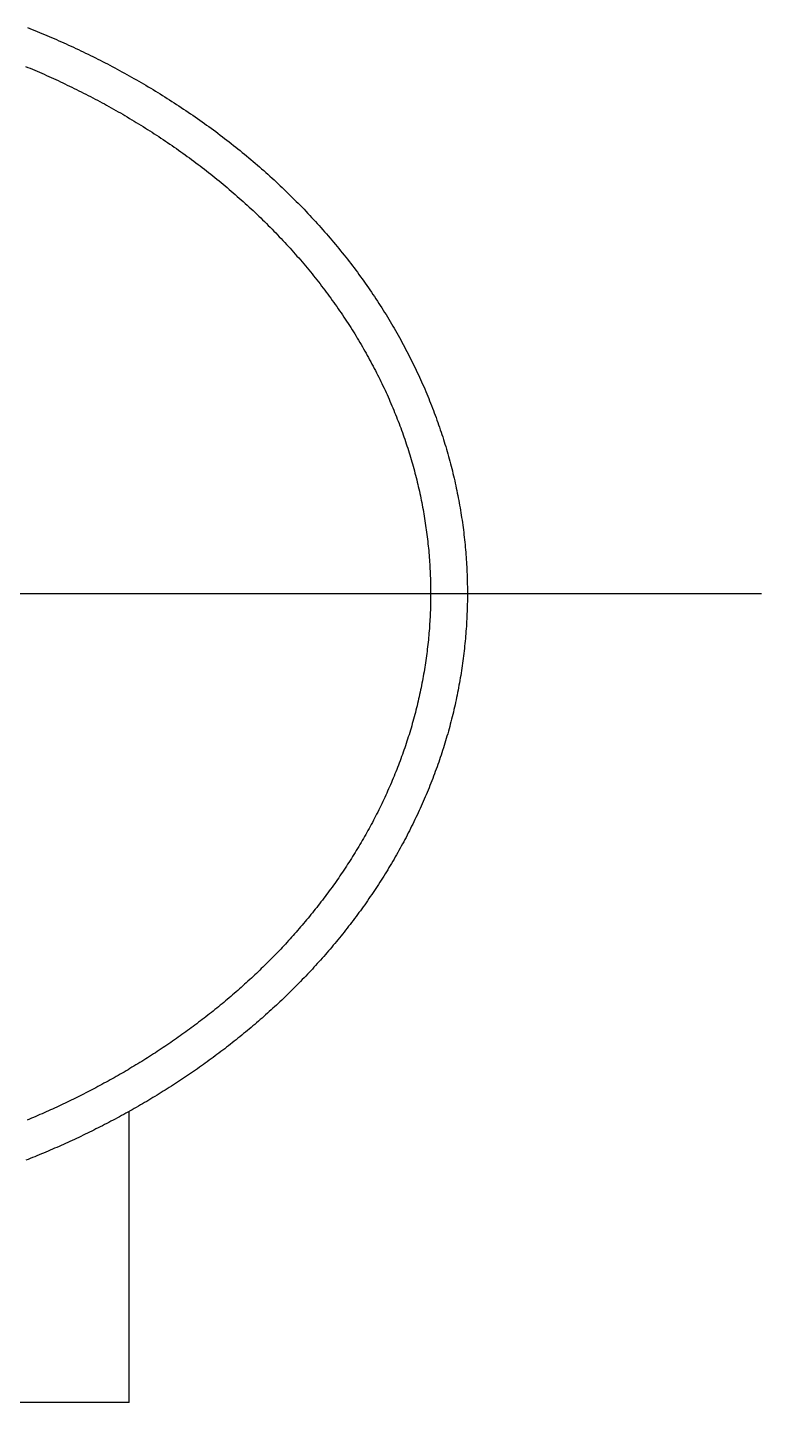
# Model space of a CAD drawing. Extents: x -10.3 to 46.7, y -16.9 to 40.
# Drawn here: x 41.68 to 46.68, y 28 to 37.35 of the extents above; entities that cross this region are included whole.
import ezdxf

# ---------------------------------------------------------------- set-up
doc = ezdxf.new("R2010")
doc.units = 0
doc.linetypes.add('CENTER', pattern=[50.8, 31.75, -6.35, 6.35, -6.35])
doc.layers.get('0').update_dxf_attribs({"linetype": 'CONTINUOUS'})
doc.layers.add('CENTER', color=1, linetype='CENTER')

msp = doc.modelspace()

# ---------------------------------------------------------------- linework, layer by layer
at = {"color": 7, "linetype": 'CONTINUOUS'}
for q in [(42.3756, 29.9791), (36.1756, 28)]:
    msp.add_line((42.3756, 28), q, dxfattribs=at)
at = {"color": 7}
for points in [[(41.6835, 37.3486, 0), (41.6999, 37.3421, 0), (41.7164, 37.3355, 0), (41.7329, 37.3288, 0), (41.7493, 37.3221, 0), (41.7658, 37.3153, 0), (41.7823, 37.3085, 0), (41.7988, 37.3016, 0), (41.8153, 37.2946, 0), (41.8318, 37.2876, 0), (41.8483, 37.2805, 0), (41.8648, 37.2733, 0), (41.8813, 37.2661, 0), (41.8978, 37.2589, 0), (41.9143, 37.2515, 0), (41.9308, 37.2442, 0), (41.9474, 37.2367, 0), (41.9639, 37.2292, 0), (41.9804, 37.2216, 0), (41.9969, 37.214, 0), (42.0134, 37.2063, 0), (42.0299, 37.1985, 0), (42.0465, 37.1907, 0), (42.063, 37.1828, 0), (42.0795, 37.1749, 0), (42.096, 37.1669, 0), (42.1125, 37.1588, 0), (42.129, 37.1507, 0), (42.1455, 37.1425, 0), (42.1619, 37.1342, 0), (42.1784, 37.1259, 0), (42.1949, 37.1175, 0), (42.2113, 37.109, 0), (42.2278, 37.1005, 0), (42.2442, 37.0919, 0), (42.2607, 37.0833, 0), (42.2771, 37.0746, 0), (42.2935, 37.0658, 0), (42.3099, 37.057, 0), (42.3263, 37.048, 0), (42.3427, 37.0391, 0), (42.359, 37.03, 0), (42.3754, 37.0209, 0), (42.3917, 37.0118, 0), (42.408, 37.0025, 0), (42.4243, 36.9933, 0), (42.4406, 36.9839, 0), (42.4569, 36.9745, 0), (42.4731, 36.965, 0), (42.4894, 36.9555, 0), (42.5056, 36.9458, 0), (42.5217, 36.9362, 0), (42.5379, 36.9264, 0), (42.554, 36.9166, 0), (42.5702, 36.9068, 0), (42.5863, 36.8969, 0), (42.6023, 36.8869, 0), (42.6184, 36.8768, 0), (42.6344, 36.8667, 0), (42.6504, 36.8566, 0), (42.6664, 36.8463, 0), (42.6823, 36.836, 0), (42.6982, 36.8257, 0), (42.7141, 36.8153, 0), (42.7299, 36.8048, 0), (42.7458, 36.7943, 0), (42.7616, 36.7837, 0), (42.7773, 36.773, 0), (42.7931, 36.7623, 0), (42.8088, 36.7515, 0), (42.8244, 36.7407, 0), (42.8401, 36.7298, 0), (42.8557, 36.7188, 0), (42.8712, 36.7078, 0), (42.8868, 36.6967, 0), (42.9023, 36.6856, 0), (42.9177, 36.6744, 0), (42.9331, 36.6632, 0), (42.9485, 36.6519, 0), (42.9638, 36.6405, 0), (42.9791, 36.6291, 0), (42.9944, 36.6176, 0), (43.0096, 36.606, 0), (43.0248, 36.5944, 0), (43.0399, 36.5828, 0), (43.055, 36.571, 0), (43.0701, 36.5593, 0), (43.0851, 36.5474, 0), (43.1001, 36.5355, 0), (43.115, 36.5236, 0), (43.1299, 36.5116, 0), (43.1447, 36.4995, 0), (43.1595, 36.4874, 0), (43.1742, 36.4752, 0), (43.1889, 36.463, 0), (43.2035, 36.4507, 0), (43.2181, 36.4384, 0), (43.2326, 36.426, 0), (43.2471, 36.4135, 0), (43.2615, 36.401, 0), (43.2759, 36.3884, 0), (43.2902, 36.3758, 0), (43.3045, 36.3632, 0), (43.3187, 36.3504, 0), (43.3329, 36.3376, 0), (43.347, 36.3248, 0), (43.361, 36.3119, 0), (43.375, 36.299, 0), (43.3889, 36.286, 0), (43.4028, 36.2729, 0), (43.4166, 36.2598, 0), (43.4304, 36.2467, 0), (43.4441, 36.2335, 0), (43.4577, 36.2202, 0), (43.4713, 36.2069, 0), (43.4848, 36.1936, 0), (43.4982, 36.1802, 0), (43.5116, 36.1667, 0), (43.5249, 36.1532, 0), (43.5382, 36.1397, 0), (43.5514, 36.1261, 0), (43.5645, 36.1125, 0), (43.5776, 36.0988, 0), (43.5906, 36.0851, 0), (43.6036, 36.0713, 0), (43.6164, 36.0575, 0), (43.6292, 36.0436, 0), (43.642, 36.0297, 0), (43.6547, 36.0158, 0), (43.6673, 36.0018, 0), (43.6798, 35.9878, 0), (43.6923, 35.9737, 0), (43.7047, 35.9596, 0), (43.7171, 35.9454, 0), (43.7293, 35.9312, 0), (43.7415, 35.917, 0), (43.7537, 35.9027, 0), (43.7657, 35.8884, 0), (43.7777, 35.8741, 0), (43.7896, 35.8597, 0), (43.8015, 35.8452, 0), (43.8133, 35.8308, 0), (43.825, 35.8163, 0), (43.8366, 35.8017, 0), (43.8482, 35.7871, 0), (43.8597, 35.7725, 0), (43.8711, 35.7579, 0), (43.8824, 35.7432, 0), (43.8937, 35.7284, 0), (43.9049, 35.7137, 0), (43.916, 35.6989, 0), (43.9271, 35.6841, 0), (43.938, 35.6692, 0), (43.9489, 35.6543, 0), (43.9597, 35.6394, 0), (43.9705, 35.6244, 0), (43.9811, 35.6094, 0), (43.9917, 35.5944, 0), (44.0022, 35.5794, 0), (44.0126, 35.5643, 0), (44.023, 35.5492, 0), (44.0333, 35.534, 0), (44.0434, 35.5189, 0), (44.0535, 35.5037, 0), (44.0636, 35.4884, 0), (44.0735, 35.4732, 0), (44.0834, 35.4579, 0), (44.0932, 35.4426, 0), (44.1029, 35.4272, 0), (44.1125, 35.4119, 0), (44.122, 35.3965, 0), (44.1315, 35.3811, 0), (44.1409, 35.3656, 0), (44.1502, 35.3501, 0), (44.1594, 35.3346, 0), (44.1686, 35.3191, 0), (44.1777, 35.3035, 0), (44.1867, 35.288, 0), (44.1956, 35.2724, 0), (44.2044, 35.2567, 0), (44.2131, 35.2411, 0), (44.2218, 35.2254, 0), (44.2304, 35.2097, 0), (44.2389, 35.194, 0), (44.2473, 35.1782, 0), (44.2557, 35.1624, 0), (44.264, 35.1466, 0), (44.2722, 35.1308, 0), (44.2803, 35.115, 0), (44.2883, 35.0991, 0), (44.2962, 35.0832, 0), (44.3041, 35.0673, 0), (44.3119, 35.0514, 0), (44.3196, 35.0354, 0), (44.3272, 35.0194, 0), (44.3348, 35.0034, 0), (44.3422, 34.9874, 0), (44.3496, 34.9714, 0), (44.3569, 34.9553, 0), (44.3641, 34.9392, 0), (44.3712, 34.9231, 0), (44.3783, 34.907, 0), (44.3853, 34.8909, 0), (44.3922, 34.8747, 0), (44.399, 34.8586, 0), (44.4057, 34.8424, 0), (44.4123, 34.8262, 0), (44.4189, 34.81, 0), (44.4254, 34.7937, 0), (44.4318, 34.7775, 0), (44.4381, 34.7612, 0), (44.4443, 34.7449, 0), (44.4505, 34.7286, 0), (44.4566, 34.7123, 0), (44.4625, 34.696, 0), (44.4684, 34.6796, 0), (44.4743, 34.6632, 0), (44.48, 34.6469, 0), (44.4857, 34.6305, 0), (44.4912, 34.6141, 0), (44.4967, 34.5976, 0), (44.5021, 34.5812, 0), (44.5075, 34.5648, 0), (44.5127, 34.5483, 0), (44.5179, 34.5318, 0), (44.5229, 34.5153, 0), (44.5279, 34.4988, 0), (44.5328, 34.4823, 0), (44.5377, 34.4658, 0), (44.5424, 34.4493, 0), (44.5471, 34.4327, 0), (44.5516, 34.4162, 0), (44.5561, 34.3996, 0), (44.5605, 34.3831, 0), (44.5649, 34.3665, 0), (44.5691, 34.3499, 0), (44.5733, 34.3333, 0), (44.5773, 34.3167, 0), (44.5813, 34.3001, 0), (44.5852, 34.2834, 0), (44.5891, 34.2668, 0), (44.5928, 34.2502, 0), (44.5965, 34.2335, 0), (44.6001, 34.2168, 0), (44.6036, 34.2002, 0), (44.607, 34.1835, 0), (44.6103, 34.1668, 0), (44.6135, 34.1501, 0), (44.6167, 34.1334, 0), (44.6198, 34.1167, 0), (44.6228, 34.1, 0), (44.6257, 34.0833, 0), (44.6285, 34.0666, 0), (44.6313, 34.0498, 0), (44.634, 34.0331, 0), (44.6365, 34.0164, 0), (44.639, 33.9996, 0), (44.6415, 33.9829, 0), (44.6438, 33.9661, 0), (44.6461, 33.9494, 0), (44.6482, 33.9326, 0), (44.6503, 33.9158, 0), (44.6523, 33.8991, 0), (44.6542, 33.8823, 0), (44.6561, 33.8655, 0), (44.6578, 33.8487, 0), (44.6595, 33.8319, 0), (44.6611, 33.8151, 0), (44.6626, 33.7983, 0), (44.664, 33.7815, 0), (44.6654, 33.7647, 0), (44.6666, 33.7479, 0), (44.6678, 33.7311, 0), (44.6689, 33.7143, 0), (44.6699, 33.6975, 0), (44.6709, 33.6807, 0), (44.6717, 33.6639, 0), (44.6725, 33.6471, 0), (44.6731, 33.6303, 0), (44.6737, 33.6135, 0), (44.6743, 33.5967, 0), (44.6747, 33.5799, 0), (44.675, 33.563, 0), (44.6753, 33.5462, 0), (44.6755, 33.5294, 0), (44.6756, 33.5126, 0), (44.6756, 33.4958, 0), (44.6756, 33.479, 0), (44.6754, 33.4622, 0), (44.6752, 33.4453, 0), (44.6749, 33.4285, 0), (44.6745, 33.4117, 0), (44.674, 33.3949, 0), (44.6734, 33.3781, 0), (44.6728, 33.3613, 0), (44.6721, 33.3445, 0), (44.6712, 33.3277, 0), (44.6703, 33.3109, 0), (44.6694, 33.2941, 0), (44.6683, 33.2773, 0), (44.6672, 33.2605, 0), (44.666, 33.2437, 0), (44.6646, 33.2269, 0), (44.6633, 33.2101, 0), (44.6618, 33.1934, 0), (44.6602, 33.1766, 0), (44.6586, 33.1598, 0), (44.6569, 33.1431, 0), (44.6551, 33.1263, 0), (44.6532, 33.1096, 0), (44.6513, 33.0929, 0), (44.6492, 33.0761, 0), (44.6471, 33.0594, 0), (44.6449, 33.0427, 0), (44.6426, 33.026, 0), (44.6402, 33.0093, 0), (44.6378, 32.9926, 0), (44.6353, 32.976, 0), (44.6327, 32.9593, 0), (44.63, 32.9427, 0), (44.6272, 32.926, 0), (44.6244, 32.9094, 0), (44.6214, 32.8928, 0), (44.6184, 32.8762, 0), (44.6153, 32.8596, 0), (44.6122, 32.843, 0), (44.6089, 32.8265, 0), (44.6056, 32.8099, 0), (44.6022, 32.7934, 0), (44.5987, 32.7769, 0), (44.5951, 32.7604, 0), (44.5914, 32.7439, 0), (44.5877, 32.7274, 0), (44.5839, 32.7109, 0), (44.58, 32.6945, 0), (44.576, 32.6781, 0), (44.572, 32.6617, 0), (44.5679, 32.6453, 0), (44.5637, 32.6289, 0), (44.5594, 32.6125, 0), (44.555, 32.5962, 0), (44.5506, 32.5799, 0), (44.546, 32.5636, 0), (44.5414, 32.5473, 0), (44.5367, 32.5311, 0), (44.532, 32.5148, 0), (44.5271, 32.4986, 0), (44.5222, 32.4824, 0), (44.5172, 32.4662, 0), (44.5122, 32.4501, 0), (44.507, 32.434, 0), (44.5018, 32.4179, 0), (44.4965, 32.4018, 0), (44.4911, 32.3858, 0), (44.4857, 32.3697, 0), (44.4802, 32.3537, 0), (44.4746, 32.3378, 0), (44.4689, 32.3218, 0), (44.4631, 32.3059, 0), (44.4573, 32.29, 0), (44.4514, 32.2741, 0), (44.4455, 32.2583, 0), (44.4394, 32.2425, 0), (44.4333, 32.2267, 0), (44.4271, 32.2109, 0), (44.4209, 32.1952, 0), (44.4145, 32.1795, 0), (44.4081, 32.1638, 0), (44.4017, 32.1482, 0), (44.3951, 32.1326, 0), (44.3885, 32.117, 0), (44.3819, 32.1014, 0), (44.3751, 32.0859, 0), (44.3683, 32.0704, 0), (44.3614, 32.055, 0), (44.3545, 32.0396, 0), (44.3474, 32.0242, 0), (44.3404, 32.0088, 0), (44.3332, 31.9935, 0), (44.326, 31.9782, 0), (44.3187, 31.9629, 0), (44.3113, 31.9477, 0), (44.3039, 31.9325, 0), (44.2964, 31.9174, 0), (44.2889, 31.9023, 0), (44.2813, 31.8872, 0), (44.2736, 31.8721, 0), (44.2659, 31.8571, 0), (44.2581, 31.8422, 0), (44.2502, 31.8272, 0), (44.2423, 31.8123, 0), (44.2343, 31.7975, 0), (44.2262, 31.7826, 0), (44.2181, 31.7679, 0), (44.2099, 31.7531, 0), (44.2017, 31.7384, 0), (44.1933, 31.7237, 0), (44.185, 31.7091, 0), (44.1766, 31.6945, 0), (44.1681, 31.68, 0), (44.1595, 31.6655, 0), (44.1509, 31.651, 0), (44.1423, 31.6366, 0), (44.1335, 31.6222, 0), (44.1248, 31.6079, 0), (44.1159, 31.5936, 0), (44.107, 31.5794, 0), (44.0981, 31.5652, 0), (44.0891, 31.551, 0), (44.08, 31.5369, 0), (44.0709, 31.5228, 0), (44.0618, 31.5088, 0), (44.0526, 31.4948, 0), (44.0433, 31.4809, 0), (44.034, 31.467, 0), (44.0246, 31.4531, 0), (44.0152, 31.4393, 0), (44.0057, 31.4256, 0), (43.9962, 31.4118, 0), (43.9866, 31.3982, 0), (43.977, 31.3845, 0), (43.9673, 31.3709, 0), (43.9576, 31.3574, 0), (43.9478, 31.3439, 0), (43.9379, 31.3305, 0), (43.9281, 31.317, 0), (43.9181, 31.3037, 0), (43.9081, 31.2903, 0), (43.8981, 31.2771, 0), (43.888, 31.2638, 0), (43.8779, 31.2506, 0), (43.8677, 31.2375, 0), (43.8575, 31.2244, 0), (43.8472, 31.2113, 0), (43.8369, 31.1983, 0), (43.8266, 31.1853, 0), (43.8161, 31.1724, 0), (43.8057, 31.1595, 0), (43.7952, 31.1467, 0), (43.7846, 31.1339, 0), (43.774, 31.1211, 0), (43.7634, 31.1084, 0), (43.7527, 31.0958, 0), (43.742, 31.0831, 0), (43.7312, 31.0706, 0), (43.7204, 31.058, 0), (43.7095, 31.0455, 0), (43.6986, 31.0331, 0), (43.6877, 31.0207, 0), (43.6767, 31.0083, 0), (43.6656, 30.996, 0), (43.6545, 30.9838, 0), (43.6434, 30.9715, 0), (43.6323, 30.9593, 0), (43.6211, 30.9472, 0), (43.6098, 30.9351, 0), (43.5985, 30.9231, 0), (43.5872, 30.9111, 0), (43.5758, 30.8991, 0), (43.5644, 30.8872, 0), (43.553, 30.8753, 0), (43.5415, 30.8635, 0), (43.5299, 30.8517, 0), (43.5184, 30.8399, 0), (43.5068, 30.8282, 0), (43.4951, 30.8166, 0), (43.4834, 30.805, 0), (43.4717, 30.7934, 0), (43.4599, 30.7819, 0), (43.4481, 30.7704, 0), (43.4363, 30.759, 0), (43.4244, 30.7476, 0), (43.4125, 30.7362, 0), (43.4005, 30.7249, 0), (43.3885, 30.7136, 0), (43.3765, 30.7024, 0), (43.3644, 30.6912, 0), (43.3523, 30.6801, 0), (43.3402, 30.669, 0), (43.328, 30.6579, 0), (43.3158, 30.6469, 0), (43.3035, 30.636, 0), (43.2912, 30.625, 0), (43.2789, 30.6142, 0), (43.2665, 30.6033, 0), (43.2541, 30.5925, 0), (43.2417, 30.5818, 0), (43.2292, 30.5711, 0), (43.2167, 30.5604, 0), (43.2042, 30.5498, 0), (43.1916, 30.5392, 0), (43.179, 30.5286, 0), (43.1663, 30.5181, 0), (43.1537, 30.5077, 0), (43.1409, 30.4973, 0), (43.1282, 30.4869, 0), (43.1154, 30.4766, 0), (43.1026, 30.4663, 0), (43.0898, 30.456, 0), (43.0769, 30.4458, 0), (43.064, 30.4357, 0), (43.051, 30.4256, 0), (43.038, 30.4155, 0), (43.025, 30.4055, 0), (43.012, 30.3955, 0), (42.9989, 30.3855, 0), (42.9858, 30.3756, 0), (42.9727, 30.3658, 0), (42.9595, 30.356, 0), (42.9463, 30.3462, 0), (42.9331, 30.3365, 0), (42.9198, 30.3268, 0), (42.9065, 30.3171, 0), (42.8932, 30.3075, 0), (42.8799, 30.298, 0), (42.8665, 30.2885, 0), (42.8531, 30.279, 0), (42.8396, 30.2696, 0), (42.8262, 30.2602, 0), (42.8127, 30.2508, 0), (42.7992, 30.2415, 0), (42.7856, 30.2323, 0), (42.772, 30.223, 0), (42.7584, 30.2139, 0), (42.7448, 30.2047, 0), (42.7311, 30.1956, 0), (42.7174, 30.1866, 0), (42.7037, 30.1776, 0), (42.6899, 30.1686, 0), (42.6762, 30.1597, 0), (42.6624, 30.1508, 0), (42.6485, 30.142, 0), (42.6347, 30.1332, 0), (42.6208, 30.1244, 0), (42.6069, 30.1157, 0), (42.593, 30.1071, 0), (42.579, 30.0984, 0), (42.565, 30.0899, 0), (42.551, 30.0813, 0), (42.537, 30.0728, 0), (42.5229, 30.0644, 0), (42.5088, 30.056, 0), (42.4947, 30.0476, 0), (42.4806, 30.0393, 0), (42.4665, 30.031, 0), (42.4523, 30.0228, 0), (42.4381, 30.0146, 0), (42.4239, 30.0064, 0), (42.4097, 29.9983, 0), (42.3954, 29.9902, 0), (42.3811, 29.9822, 0), (42.3668, 29.9742, 0), (42.3525, 29.9663, 0), (42.3381, 29.9584, 0), (42.3238, 29.9505, 0), (42.3094, 29.9427, 0), (42.295, 29.935, 0), (42.2805, 29.9272, 0), (42.2661, 29.9196, 0), (42.2516, 29.9119, 0), (42.2371, 29.9043, 0), (42.2226, 29.8968, 0), (42.2081, 29.8893, 0), (42.1935, 29.8818, 0), (42.1789, 29.8744, 0), (42.1643, 29.867, 0), (42.1497, 29.8596, 0), (42.1351, 29.8523, 0), (42.1204, 29.8451, 0), (42.1058, 29.8379, 0), (42.0911, 29.8307, 0), (42.0764, 29.8236, 0), (42.0617, 29.8165, 0), (42.0469, 29.8094, 0), (42.0321, 29.8024, 0), (42.0174, 29.7955, 0), (42.0026, 29.7886, 0), (41.9878, 29.7817, 0), (41.9729, 29.7748, 0), (41.9581, 29.7681, 0), (41.9432, 29.7613, 0), (41.9283, 29.7546, 0), (41.9134, 29.7479, 0), (41.8985, 29.7413, 0), (41.8836, 29.7347, 0), (41.8686, 29.7282, 0), (41.8537, 29.7217, 0), (41.8387, 29.7152, 0), (41.8237, 29.7088, 0), (41.8087, 29.7024, 0), (41.7937, 29.6961, 0), (41.7786, 29.6898, 0), (41.7636, 29.6836, 0), (41.7485, 29.6774, 0), (41.7334, 29.6712, 0), (41.7183, 29.6651, 0), (41.7032, 29.659, 0), (41.6881, 29.653, 0), (41.673, 29.647, 0)], [(41.6702, 37.0843, 0), (41.686, 37.0777, 0), (41.7018, 37.0711, 0), (41.7176, 37.0644, 0), (41.7334, 37.0577, 0), (41.7492, 37.0509, 0), (41.7651, 37.0441, 0), (41.7809, 37.0372, 0), (41.7967, 37.0302, 0), (41.8125, 37.0232, 0), (41.8283, 37.0161, 0), (41.8441, 37.009, 0), (41.86, 37.0018, 0), (41.8758, 36.9946, 0), (41.8916, 36.9873, 0), (41.9074, 36.9799, 0), (41.9232, 36.9725, 0), (41.939, 36.965, 0), (41.9548, 36.9574, 0), (41.9706, 36.9498, 0), (41.9864, 36.9422, 0), (42.0022, 36.9344, 0), (42.018, 36.9267, 0), (42.0337, 36.9188, 0), (42.0495, 36.9109, 0), (42.0652, 36.903, 0), (42.081, 36.8949, 0), (42.0967, 36.8868, 0), (42.1125, 36.8787, 0), (42.1282, 36.8705, 0), (42.1439, 36.8622, 0), (42.1596, 36.8539, 0), (42.1753, 36.8455, 0), (42.191, 36.8371, 0), (42.2066, 36.8285, 0), (42.2223, 36.82, 0), (42.2379, 36.8113, 0), (42.2535, 36.8026, 0), (42.2691, 36.7939, 0), (42.2847, 36.7851, 0), (42.3003, 36.7762, 0), (42.3158, 36.7673, 0), (42.3314, 36.7583, 0), (42.3469, 36.7492, 0), (42.3624, 36.7401, 0), (42.3778, 36.7309, 0), (42.3933, 36.7217, 0), (42.4087, 36.7124, 0), (42.4241, 36.7031, 0), (42.4395, 36.6937, 0), (42.4548, 36.6842, 0), (42.4702, 36.6747, 0), (42.4855, 36.6651, 0), (42.5007, 36.6555, 0), (42.516, 36.6458, 0), (42.5312, 36.636, 0), (42.5464, 36.6262, 0), (42.5616, 36.6163, 0), (42.5767, 36.6064, 0), (42.5918, 36.5964, 0), (42.6069, 36.5864, 0), (42.622, 36.5763, 0), (42.637, 36.5661, 0), (42.652, 36.5559, 0), (42.6669, 36.5457, 0), (42.6818, 36.5353, 0), (42.6967, 36.525, 0), (42.7116, 36.5145, 0), (42.7264, 36.5041, 0), (42.7412, 36.4935, 0), (42.7559, 36.4829, 0), (42.7706, 36.4723, 0), (42.7853, 36.4616, 0), (42.7999, 36.4508, 0), (42.8145, 36.44, 0), (42.8291, 36.4291, 0), (42.8436, 36.4182, 0), (42.8581, 36.4072, 0), (42.8725, 36.3962, 0), (42.8869, 36.3851, 0), (42.9012, 36.374, 0), (42.9155, 36.3628, 0), (42.9298, 36.3515, 0), (42.944, 36.3402, 0), (42.9582, 36.3289, 0), (42.9723, 36.3175, 0), (42.9864, 36.306, 0), (43.0004, 36.2945, 0), (43.0144, 36.283, 0), (43.0284, 36.2713, 0), (43.0422, 36.2597, 0), (43.0561, 36.248, 0), (43.0699, 36.2362, 0), (43.0836, 36.2244, 0), (43.0973, 36.2125, 0), (43.1109, 36.2006, 0), (43.1245, 36.1886, 0), (43.138, 36.1766, 0), (43.1515, 36.1645, 0), (43.1649, 36.1524, 0), (43.1783, 36.1403, 0), (43.1916, 36.128, 0), (43.2049, 36.1158, 0), (43.2181, 36.1035, 0), (43.2312, 36.0911, 0), (43.2443, 36.0787, 0), (43.2573, 36.0662, 0), (43.2703, 36.0537, 0), (43.2832, 36.0412, 0), (43.296, 36.0286, 0), (43.3088, 36.016, 0), (43.3215, 36.0033, 0), (43.3342, 35.9906, 0), (43.3468, 35.9778, 0), (43.3593, 35.965, 0), (43.3718, 35.9522, 0), (43.3842, 35.9393, 0), (43.3966, 35.9264, 0), (43.4089, 35.9134, 0), (43.4211, 35.9004, 0), (43.4333, 35.8873, 0), (43.4454, 35.8743, 0), (43.4574, 35.8611, 0), (43.4694, 35.848, 0), (43.4813, 35.8348, 0), (43.4931, 35.8215, 0), (43.5049, 35.8082, 0), (43.5166, 35.7949, 0), (43.5283, 35.7815, 0), (43.5399, 35.7682, 0), (43.5514, 35.7547, 0), (43.5628, 35.7413, 0), (43.5742, 35.7278, 0), (43.5855, 35.7142, 0), (43.5967, 35.7007, 0), (43.6079, 35.6871, 0), (43.619, 35.6734, 0), (43.63, 35.6597, 0), (43.641, 35.646, 0), (43.6519, 35.6323, 0), (43.6627, 35.6185, 0), (43.6735, 35.6047, 0), (43.6842, 35.5909, 0), (43.6948, 35.5771, 0), (43.7053, 35.5632, 0), (43.7158, 35.5492, 0), (43.7261, 35.5353, 0), (43.7365, 35.5213, 0), (43.7467, 35.5073, 0), (43.7569, 35.4933, 0), (43.767, 35.4792, 0), (43.777, 35.4651, 0), (43.7869, 35.451, 0), (43.7968, 35.4369, 0), (43.8066, 35.4227, 0), (43.8163, 35.4085, 0), (43.826, 35.3943, 0), (43.8355, 35.38, 0), (43.845, 35.3658, 0), (43.8544, 35.3515, 0), (43.8638, 35.3371, 0), (43.873, 35.3228, 0), (43.8822, 35.3084, 0), (43.8913, 35.294, 0), (43.9003, 35.2796, 0), (43.9093, 35.2652, 0), (43.9182, 35.2507, 0), (43.927, 35.2362, 0), (43.9357, 35.2217, 0), (43.9444, 35.2072, 0), (43.9529, 35.1927, 0), (43.9614, 35.1781, 0), (43.9699, 35.1635, 0), (43.9782, 35.1489, 0), (43.9865, 35.1342, 0), (43.9947, 35.1196, 0), (44.0028, 35.1049, 0), (44.0108, 35.0902, 0), (44.0188, 35.0755, 0), (44.0267, 35.0607, 0), (44.0345, 35.046, 0), (44.0422, 35.0312, 0), (44.0499, 35.0164, 0), (44.0575, 35.0016, 0), (44.065, 34.9867, 0), (44.0724, 34.9719, 0), (44.0797, 34.957, 0), (44.087, 34.9421, 0), (44.0942, 34.9272, 0), (44.1013, 34.9123, 0), (44.1084, 34.8974, 0), (44.1154, 34.8824, 0), (44.1222, 34.8674, 0), (44.1291, 34.8524, 0), (44.1358, 34.8374, 0), (44.1425, 34.8224, 0), (44.149, 34.8073, 0), (44.1556, 34.7923, 0), (44.162, 34.7772, 0), (44.1683, 34.7621, 0), (44.1746, 34.747, 0), (44.1808, 34.7319, 0), (44.1869, 34.7168, 0), (44.193, 34.7017, 0), (44.1989, 34.6865, 0), (44.2048, 34.6713, 0), (44.2106, 34.6561, 0), (44.2164, 34.641, 0), (44.222, 34.6257, 0), (44.2276, 34.6105, 0), (44.2331, 34.5953, 0), (44.2385, 34.58, 0), (44.2439, 34.5648, 0), (44.2491, 34.5495, 0), (44.2543, 34.5342, 0), (44.2594, 34.519, 0), (44.2645, 34.5037, 0), (44.2694, 34.4884, 0), (44.2743, 34.473, 0), (44.2791, 34.4577, 0), (44.2838, 34.4424, 0), (44.2885, 34.427, 0), (44.293, 34.4117, 0), (44.2975, 34.3963, 0), (44.3019, 34.3809, 0), (44.3063, 34.3655, 0), (44.3105, 34.3502, 0), (44.3147, 34.3348, 0), (44.3188, 34.3194, 0), (44.3228, 34.3039, 0), (44.3268, 34.2885, 0), (44.3306, 34.2731, 0), (44.3344, 34.2577, 0), (44.3381, 34.2422, 0), (44.3418, 34.2268, 0), (44.3453, 34.2113, 0), (44.3488, 34.1959, 0), (44.3522, 34.1804, 0), (44.3555, 34.1649, 0), (44.3588, 34.1494, 0), (44.3619, 34.134, 0), (44.365, 34.1185, 0), (44.368, 34.103, 0), (44.371, 34.0875, 0), (44.3738, 34.072, 0), (44.3766, 34.0565, 0), (44.3793, 34.0409, 0), (44.382, 34.0254, 0), (44.3845, 34.0099, 0), (44.387, 33.9944, 0), (44.3894, 33.9788, 0), (44.3917, 33.9633, 0), (44.394, 33.9478, 0), (44.3961, 33.9322, 0), (44.3982, 33.9167, 0), (44.4002, 33.9011, 0), (44.4022, 33.8856, 0), (44.404, 33.87, 0), (44.4058, 33.8544, 0), (44.4075, 33.8389, 0), (44.4091, 33.8233, 0), (44.4107, 33.8077, 0), (44.4122, 33.7922, 0), (44.4136, 33.7766, 0), (44.4149, 33.761, 0), (44.4161, 33.7454, 0), (44.4173, 33.7299, 0), (44.4184, 33.7143, 0), (44.4194, 33.6987, 0), (44.4203, 33.6831, 0), (44.4212, 33.6675, 0), (44.422, 33.652, 0), (44.4227, 33.6364, 0), (44.4233, 33.6208, 0), (44.4239, 33.6052, 0), (44.4244, 33.5896, 0), (44.4248, 33.574, 0), (44.4251, 33.5584, 0), (44.4253, 33.5429, 0), (44.4255, 33.5273, 0), (44.4256, 33.5117, 0), (44.4256, 33.4961, 0), (44.4256, 33.4805, 0), (44.4254, 33.4649, 0), (44.4252, 33.4493, 0), (44.4249, 33.4338, 0), (44.4246, 33.4182, 0), (44.4241, 33.4026, 0), (44.4236, 33.387, 0), (44.423, 33.3714, 0), (44.4223, 33.3558, 0), (44.4216, 33.3402, 0), (44.4207, 33.3247, 0), (44.4198, 33.3091, 0), (44.4189, 33.2935, 0), (44.4178, 33.278, 0), (44.4167, 33.2624, 0), (44.4155, 33.2468, 0), (44.4142, 33.2313, 0), (44.4128, 33.2157, 0), (44.4114, 33.2002, 0), (44.4099, 33.1846, 0), (44.4083, 33.1691, 0), (44.4066, 33.1536, 0), (44.4049, 33.138, 0), (44.403, 33.1225, 0), (44.4012, 33.107, 0), (44.3992, 33.0915, 0), (44.3971, 33.076, 0), (44.395, 33.0605, 0), (44.3928, 33.045, 0), (44.3906, 33.0295, 0), (44.3882, 33.0141, 0), (44.3858, 32.9986, 0), (44.3833, 32.9832, 0), (44.3807, 32.9677, 0), (44.3781, 32.9523, 0), (44.3754, 32.9369, 0), (44.3726, 32.9215, 0), (44.3697, 32.9061, 0), (44.3667, 32.8907, 0), (44.3637, 32.8753, 0), (44.3606, 32.8599, 0), (44.3575, 32.8446, 0), (44.3542, 32.8292, 0), (44.3509, 32.8139, 0), (44.3475, 32.7986, 0), (44.344, 32.7833, 0), (44.3405, 32.768, 0), (44.3369, 32.7527, 0), (44.3332, 32.7375, 0), (44.3294, 32.7222, 0), (44.3256, 32.707, 0), (44.3217, 32.6918, 0), (44.3177, 32.6766, 0), (44.3136, 32.6614, 0), (44.3095, 32.6462, 0), (44.3053, 32.631, 0), (44.301, 32.6159, 0), (44.2967, 32.6008, 0), (44.2922, 32.5857, 0), (44.2877, 32.5706, 0), (44.2832, 32.5555, 0), (44.2785, 32.5405, 0), (44.2738, 32.5255, 0), (44.269, 32.5105, 0), (44.2642, 32.4955, 0), (44.2592, 32.4805, 0), (44.2542, 32.4656, 0), (44.2491, 32.4506, 0), (44.244, 32.4357, 0), (44.2388, 32.4209, 0), (44.2335, 32.406, 0), (44.2281, 32.3912, 0), (44.2227, 32.3764, 0), (44.2172, 32.3616, 0), (44.2117, 32.3468, 0), (44.206, 32.3321, 0), (44.2003, 32.3174, 0), (44.1946, 32.3027, 0), (44.1888, 32.288, 0), (44.1829, 32.2734, 0), (44.1769, 32.2587, 0), (44.1709, 32.2442, 0), (44.1648, 32.2296, 0), (44.1586, 32.2151, 0), (44.1524, 32.2005, 0), (44.1461, 32.1861, 0), (44.1397, 32.1716, 0), (44.1333, 32.1572, 0), (44.1268, 32.1428, 0), (44.1202, 32.1284, 0), (44.1136, 32.1141, 0), (44.1069, 32.0998, 0), (44.1002, 32.0855, 0), (44.0934, 32.0712, 0), (44.0865, 32.057, 0), (44.0796, 32.0428, 0), (44.0726, 32.0286, 0), (44.0655, 32.0145, 0), (44.0584, 32.0004, 0), (44.0512, 31.9863, 0), (44.044, 31.9723, 0), (44.0367, 31.9583, 0), (44.0293, 31.9443, 0), (44.0219, 31.9304, 0), (44.0144, 31.9165, 0), (44.0069, 31.9026, 0), (43.9993, 31.8888, 0), (43.9916, 31.875, 0), (43.9839, 31.8612, 0), (43.9761, 31.8475, 0), (43.9683, 31.8338, 0), (43.9604, 31.8201, 0), (43.9524, 31.8065, 0), (43.9444, 31.7929, 0), (43.9364, 31.7794, 0), (43.9282, 31.7658, 0), (43.9201, 31.7524, 0), (43.9118, 31.7389, 0), (43.9036, 31.7255, 0), (43.8952, 31.7122, 0), (43.8868, 31.6988, 0), (43.8784, 31.6856, 0), (43.8699, 31.6723, 0), (43.8613, 31.6591, 0), (43.8527, 31.6459, 0), (43.8441, 31.6328, 0), (43.8354, 31.6197, 0), (43.8266, 31.6067, 0), (43.8178, 31.5937, 0), (43.809, 31.5807, 0), (43.8001, 31.5678, 0), (43.7911, 31.5549, 0), (43.7821, 31.542, 0), (43.7731, 31.5292, 0), (43.764, 31.5164, 0), (43.7548, 31.5037, 0), (43.7456, 31.491, 0), (43.7364, 31.4784, 0), (43.7271, 31.4657, 0), (43.7177, 31.4532, 0), (43.7083, 31.4406, 0), (43.6989, 31.4281, 0), (43.6894, 31.4157, 0), (43.6799, 31.4033, 0), (43.6703, 31.3909, 0), (43.6607, 31.3785, 0), (43.651, 31.3662, 0), (43.6413, 31.354, 0), (43.6315, 31.3418, 0), (43.6217, 31.3296, 0), (43.6119, 31.3174, 0), (43.602, 31.3053, 0), (43.592, 31.2933, 0), (43.582, 31.2813, 0), (43.572, 31.2693, 0), (43.5619, 31.2573, 0), (43.5518, 31.2454, 0), (43.5416, 31.2336, 0), (43.5314, 31.2217, 0), (43.5212, 31.21, 0), (43.5109, 31.1982, 0), (43.5006, 31.1865, 0), (43.4902, 31.1748, 0), (43.4798, 31.1632, 0), (43.4693, 31.1516, 0), (43.4588, 31.1401, 0), (43.4482, 31.1286, 0), (43.4377, 31.1171, 0), (43.427, 31.1057, 0), (43.4164, 31.0943, 0), (43.4057, 31.083, 0), (43.3949, 31.0716, 0), (43.3841, 31.0604, 0), (43.3733, 31.0492, 0), (43.3624, 31.038, 0), (43.3515, 31.0268, 0), (43.3406, 31.0157, 0), (43.3296, 31.0046, 0), (43.3186, 30.9936, 0), (43.3075, 30.9826, 0), (43.2964, 30.9717, 0), (43.2853, 30.9608, 0), (43.2741, 30.9499, 0), (43.2629, 30.9391, 0), (43.2517, 30.9283, 0), (43.2404, 30.9175, 0), (43.2291, 30.9068, 0), (43.2177, 30.8962, 0), (43.2063, 30.8855, 0), (43.1949, 30.8749, 0), (43.1834, 30.8644, 0), (43.1719, 30.8539, 0), (43.1603, 30.8434, 0), (43.1487, 30.8329, 0), (43.1371, 30.8225, 0), (43.1255, 30.8122, 0), (43.1138, 30.8019, 0), (43.102, 30.7916, 0), (43.0903, 30.7813, 0), (43.0785, 30.7711, 0), (43.0666, 30.761, 0), (43.0548, 30.7509, 0), (43.0429, 30.7408, 0), (43.0309, 30.7307, 0), (43.019, 30.7207, 0), (43.007, 30.7108, 0), (42.9949, 30.7008, 0), (42.9829, 30.6909, 0), (42.9707, 30.6811, 0), (42.9586, 30.6713, 0), (42.9464, 30.6615, 0), (42.9342, 30.6518, 0), (42.922, 30.6421, 0), (42.9097, 30.6324, 0), (42.8974, 30.6228, 0), (42.8851, 30.6133, 0), (42.8727, 30.6037, 0), (42.8603, 30.5942, 0), (42.8479, 30.5848, 0), (42.8354, 30.5754, 0), (42.8229, 30.566, 0), (42.8104, 30.5567, 0), (42.7979, 30.5474, 0), (42.7853, 30.5381, 0), (42.7727, 30.5289, 0), (42.76, 30.5197, 0), (42.7473, 30.5106, 0), (42.7346, 30.5015, 0), (42.7219, 30.4924, 0), (42.7091, 30.4834, 0), (42.6963, 30.4744, 0), (42.6835, 30.4655, 0), (42.6707, 30.4566, 0), (42.6578, 30.4477, 0), (42.6449, 30.4389, 0), (42.6319, 30.4301, 0), (42.619, 30.4214, 0), (42.606, 30.4127, 0), (42.5929, 30.404, 0), (42.5799, 30.3954, 0), (42.5668, 30.3868, 0), (42.5537, 30.3782, 0), (42.5406, 30.3697, 0), (42.5274, 30.3613, 0), (42.5142, 30.3528, 0), (42.501, 30.3445, 0), (42.4878, 30.3361, 0), (42.4745, 30.3278, 0), (42.4612, 30.3195, 0), (42.4479, 30.3113, 0), (42.4346, 30.3031, 0), (42.4212, 30.295, 0), (42.4078, 30.2869, 0), (42.3944, 30.2788, 0), (42.381, 30.2708, 0), (42.3675, 30.2628, 0), (42.354, 30.2548, 0), (42.3405, 30.2469, 0), (42.327, 30.2391, 0), (42.3134, 30.2313, 0), (42.2999, 30.2235, 0), (42.2863, 30.2157, 0), (42.2726, 30.208, 0), (42.259, 30.2004, 0), (42.2453, 30.1927, 0), (42.2316, 30.1852, 0), (42.2179, 30.1776, 0), (42.2042, 30.1701, 0), (42.1904, 30.1626, 0), (42.1767, 30.1552, 0), (42.1629, 30.1478, 0), (42.1491, 30.1405, 0), (42.1352, 30.1332, 0), (42.1214, 30.1259, 0), (42.1075, 30.1187, 0), (42.0936, 30.1115, 0), (42.0797, 30.1044, 0), (42.0657, 30.0973, 0), (42.0518, 30.0902, 0), (42.0378, 30.0832, 0), (42.0238, 30.0762, 0), (42.0098, 30.0693, 0), (41.9958, 30.0624, 0), (41.9817, 30.0555, 0), (41.9676, 30.0487, 0), (41.9535, 30.0419, 0), (41.9394, 30.0352, 0), (41.9253, 30.0285, 0), (41.9112, 30.0218, 0), (41.897, 30.0152, 0), (41.8828, 30.0086, 0), (41.8686, 30.0021, 0), (41.8544, 29.9955, 0), (41.8402, 29.9891, 0), (41.8259, 29.9827, 0), (41.8116, 29.9763, 0), (41.7974, 29.9699, 0), (41.7831, 29.9636, 0), (41.7687, 29.9574, 0), (41.7544, 29.9511, 0), (41.7401, 29.945, 0), (41.7257, 29.9388, 0), (41.7113, 29.9327, 0), (41.6969, 29.9266, 0), (41.6825, 29.9206, 0)]]:
    msp.add_polyline3d(points, dxfattribs=at)
at = {"layer": 'CENTER', "color": 1, "linetype": 'CENTER'}
msp.add_line((31.8757, 33.5), (46.6756, 33.5), dxfattribs=at)

doc.saveas('drawing.dxf')
